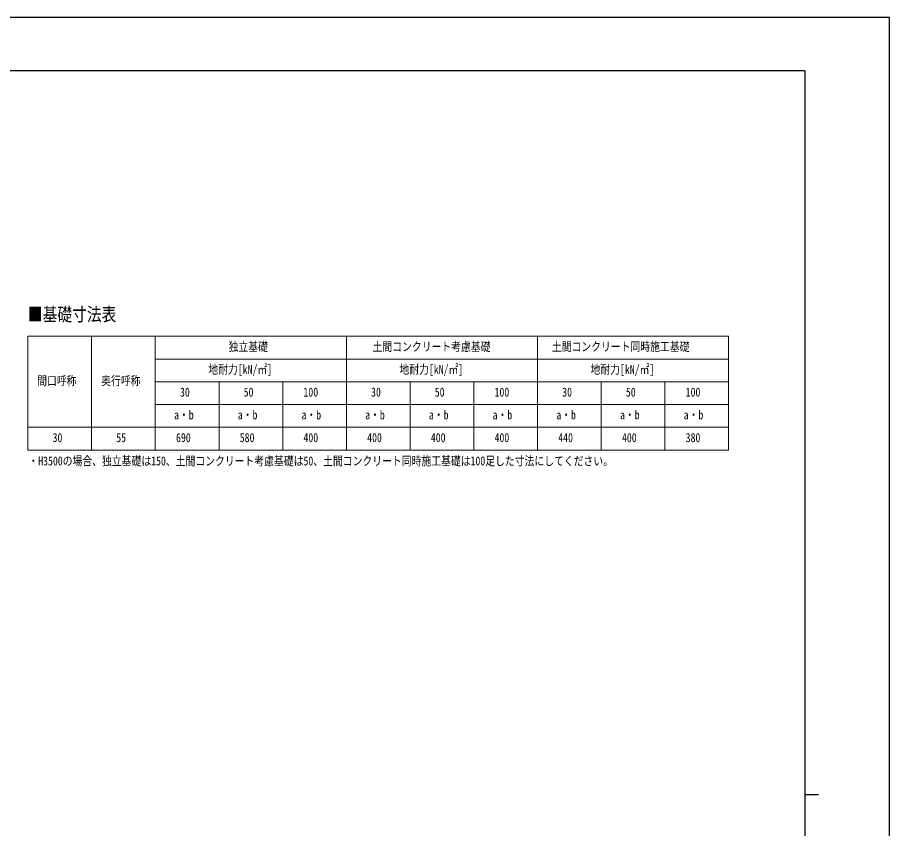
# Model space of a CAD drawing. Units: millimetres, scale not verified. Extents: x -12615 to 12615, y -8910 to 8910.
# Drawn here: x 3032 to 12615, y 0 to 8910 of the extents above; entities that cross this region are included whole.
import ezdxf
from ezdxf.enums import TextEntityAlignment as Align

# ---------------------------------------------------------------- set-up
doc = ezdxf.new("R2010")
doc.units = ezdxf.units.MM
doc.header["$LTSCALE"] = 40
doc.layers.add('0-1_TABLE1', color=7, linetype='Continuous', lineweight=18)
doc.layers.add('0-2_USER1', color=3, linetype='Continuous')
doc.layers.add('0-7_YKK_ZWAK', color=7, linetype='Continuous')
doc.styles.add('ＭＳ ゴシック', font='')
doc.styles.get('ＭＳ ゴシック').set_extended_font_data('MS Gothic')

msp = doc.modelspace()

# ---------------------------------------------------------------- linework, layer by layer
at = {"layer": '0-1_TABLE1'}
for p, q in [((3146.94, 5407.77), (10846.94, 5407.77)), ((3146.94, 5407.77), (3146.94, 4157.77)), ((3846.94, 5407.77), (3846.94, 4157.77)), ((4546.94, 5407.77), (4546.94, 4157.77)), ((6646.94, 5407.77), (6646.94, 4157.77)), ((8746.94, 5407.77), (8746.94, 4157.77)), ((4546.94, 5157.77), (10846.94, 5157.77)), ((4546.94, 4907.77), (10846.94, 4907.77)), ((5246.94, 4907.77), (5246.94, 4157.77)), ((5946.94, 4907.77), (5946.94, 4157.77)), ((7346.94, 4907.77), (7346.94, 4157.77)), ((8046.94, 4907.77), (8046.94, 4157.77)), ((9446.94, 4907.77), (9446.94, 4157.77)), ((10146.94, 4907.77), (10146.94, 4157.77)), ((4546.94, 4657.77), (10846.94, 4657.77)), ((3146.94, 4407.77), (10846.94, 4407.77)), ((3146.94, 4157.77), (10846.94, 4157.77))]:
    msp.add_line(p, q, dxfattribs=at)
msp.add_lwpolyline([(10846.94, 5407.77), (10846.94, 4907.77), (10846.94, 4157.77)], dxfattribs=at)
at = {"layer": '0-7_YKK_ZWAK'}
for p, q in [((11685.06, 8325), (-11714.94, 8325)), ((11685.06, 8325), (11685.06, -7575)), ((11685.06, 375), (11835.06, 375))]:
    msp.add_line(p, q, dxfattribs=at)
msp.add_lwpolyline([(-12615, -8910), (12615, -8910), (12615, 8910), (-12615, 8910)], close=True, dxfattribs=at)

# ---------------------------------------------------------------- texts
at = {"layer": '0-1_TABLE1', "style": 'ＭＳ ゴシック', "width": 0.8}
for s, p in [('独立基礎', (5352.14, 5215.27)), ('土間コンクリート考慮基礎', (6933.74, 5215.27)), ('土間コンクリート同時施工基礎', (8904.14, 5215.27)), ('地耐力[kN/㎡]', (5128.94, 4965.27)), ('地耐力[kN/㎡]', (7228.94, 4965.27)), ('地耐力[kN/㎡]', (9328.94, 4965.27)), ('奥行呼称', (3952.14, 4840.27)), ('間口呼称', (3248.54, 4840.27)), ('30', (4817.74, 4715.27)), ('50', (5517.74, 4715.27)), ('100', (6174.54, 4715.27)), ('30', (6917.74, 4715.27)), ('50', (7617.74, 4715.27)), ('100', (8274.54, 4715.27)), ('30', (9017.74, 4715.27)), ('50', (9717.74, 4715.27)), ('100', (10374.54, 4715.27)), ('a・b', (4752.94, 4465.27)), ('a・b', (5452.94, 4465.27)), ('a・b', (6152.94, 4465.27)), ('a・b', (6852.94, 4465.27)), ('a・b', (7552.94, 4465.27)), ('a・b', (8252.94, 4465.27)), ('a・b', (8952.94, 4465.27)), ('a・b', (9652.94, 4465.27)), ('a・b', (10352.94, 4465.27)), ('30', (3417.74, 4215.27)), ('55', (4117.74, 4215.27)), ('690', (4774.54, 4215.27)), ('580', (5474.54, 4215.27)), ('400', (6174.54, 4215.27)), ('400', (6874.54, 4215.27)), ('400', (7574.54, 4215.27)), ('400', (8274.54, 4215.27)), ('440', (8974.54, 4215.27)), ('400', (9674.54, 4215.27)), ('380', (10374.54, 4215.27))]:
    msp.add_text(s, height=98.97, dxfattribs=at).set_placement(p, align=Align.BOTTOM_LEFT)
at = {"layer": '0-2_USER1', "style": 'ＭＳ ゴシック', "width": 0.8}
for s, height, p in [('■基礎寸法表', 148.5, (3146.43, 5530.53)), ('・H3500の場合、独立基礎は150、土間コンクリート考慮基礎は50、土間コンクリート同時施工基礎は100足した寸法にしてください。', 98.97, (3152.11, 3959.27))]:
    msp.add_text(s, height=height, dxfattribs=at).set_placement(p, align=Align.BOTTOM_LEFT)

doc.saveas('drawing.dxf')
